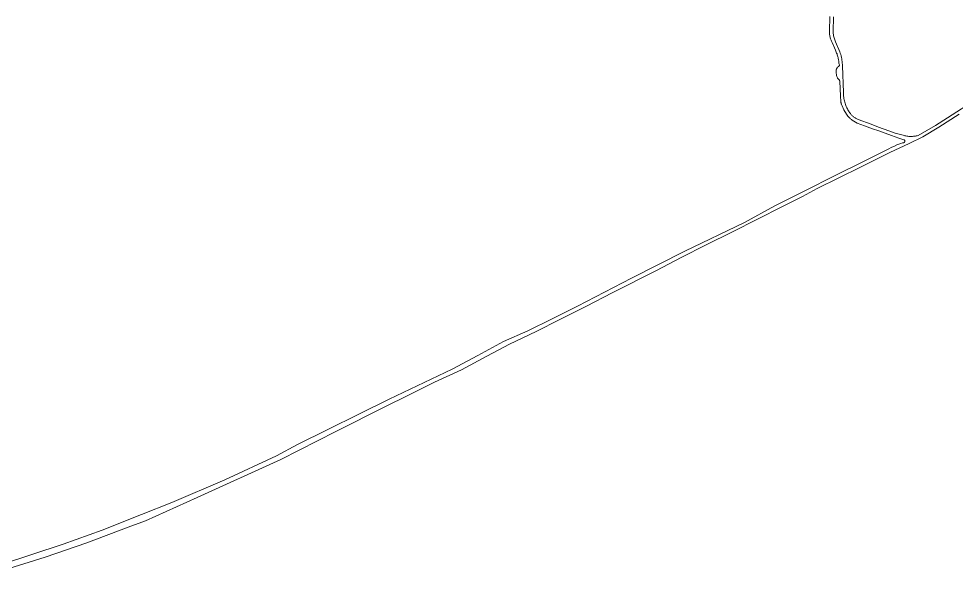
# Model space of a CAD drawing. Header units: metres. Extents: x 328903 to 333883, y 373406 to 381110.
# Drawn here: x 330194 to 331215, y 378928 to 379529 of the extents above; entities that cross this region are included whole.
import ezdxf

# ---------------------------------------------------------------- set-up
doc = ezdxf.new("R2010")
doc.units = ezdxf.units.M
doc.header["$MEASUREMENT"] = 0
doc.layers.add('Götur', color=7, linetype='Continuous')

msp = doc.modelspace()

# ---------------------------------------------------------------- linework, layer by layer
at = {"layer": 'Götur', "color": 8, "lineweight": 0, "ltscale": 8.779723, "true_color": 0x707070, "flags": 128}
msp.add_lwpolyline([(331077.131, 379531.09), (331076.5, 379515.13), (331076.52, 379514.214), (331076.57, 379513.299), (331076.652, 379512.386), (331076.764, 379511.477), (331076.906, 379510.572), (331077.079, 379509.672), (331077.281, 379508.778), (331077.514, 379507.892), (331077.776, 379507.014), (331078.068, 379506.145), (331078.389, 379505.286), (331078.738, 379504.439), (331079.115, 379503.604), (331079.521, 379502.782), (331082.186, 379496.965), (331083.138, 379494.63), (331084.432, 379491.388), (331084.806, 379490.404), (331085.147, 379489.409), (331085.455, 379488.402), (331085.73, 379487.386), (331085.971, 379486.362), (331086.178, 379485.33), (331086.35, 379484.291), (331086.689, 379481.985), (331086.969, 379480.268), (331087.183, 379479.319), (331087.385, 379478.37), (331087.433, 379477.99), (331087.428, 379477.945), (331087.422, 379477.901), (331087.414, 379477.856), (331087.405, 379477.812), (331087.394, 379477.768), (331087.382, 379477.725), (331087.368, 379477.681), (331087.353, 379477.639), (331087.336, 379477.597), (331087.318, 379477.556), (331087.298, 379477.515), (331087.277, 379477.475), (331087.255, 379477.435), (331087.231, 379477.397), (331087.206, 379477.359), (331087.18, 379477.322), (331087.153, 379477.286), (331087.124, 379477.251), (331087.094, 379477.217), (331087.063, 379477.185), (331087.031, 379477.153), (331086.998, 379477.122), (331086.964, 379477.092), (331086.929, 379477.064), (331086.893, 379477.037), (331086.856, 379477.011), (331086.818, 379476.986), (331086.779, 379476.963), (331086.739, 379476.941), (331086.699, 379476.92), (331086.658, 379476.901), (331086.596, 379476.872), (331086.535, 379476.84), (331086.475, 379476.807), (331086.416, 379476.771), (331086.358, 379476.734), (331086.301, 379476.694), (331086.247, 379476.652), (331086.193, 379476.609), (331086.141, 379476.564), (331086.091, 379476.517), (331086.042, 379476.468), (331085.995, 379476.418), (331085.95, 379476.366), (331085.906, 379476.312), (331085.876, 379476.274), (331085.843, 379476.237), (331085.81, 379476.201), (331085.775, 379476.166), (331085.608, 379475.999), (331085.447, 379475.826), (331085.292, 379475.648), (331085.143, 379475.464), (331085.001, 379475.276), (331084.777, 379474.959), (331084.563, 379474.634), (331084.361, 379474.303), (331084.329, 379474.246), (331084.298, 379474.188), (331084.27, 379474.129), (331084.243, 379474.069), (331084.218, 379474.009), (331084.195, 379473.947), (331084.175, 379473.885), (331084.156, 379473.822), (331084.139, 379473.759), (331084.085, 379473.527), (331084.039, 379473.293), (331084, 379473.058), (331083.969, 379472.822), (331083.945, 379472.585), (331083.929, 379472.347), (331083.921, 379472.109), (331083.919, 379471.871), (331083.926, 379471.632), (331083.942, 379471.246), (331084.052, 379469.505), (331084.189, 379468.152), (331084.362, 379467.002), (331084.62, 379465.869), (331084.857, 379465.12), (331085.192, 379464.419), (331085.507, 379463.929), (331085.975, 379463.303), (331086.38, 379462.888), (331086.825, 379462.515), (331086.886, 379462.468), (331086.945, 379462.42), (331087.003, 379462.369), (331087.059, 379462.317), (331087.113, 379462.262), (331087.165, 379462.206), (331087.215, 379462.148), (331087.264, 379462.088), (331087.31, 379462.027), (331087.354, 379461.964), (331087.396, 379461.9), (331087.436, 379461.835), (331087.474, 379461.768), (331087.509, 379461.7), (331087.542, 379461.63), (331087.573, 379461.56), (331087.601, 379461.489), (331087.627, 379461.417), (331087.65, 379461.344), (331087.671, 379461.27), (331087.689, 379461.195), (331087.705, 379461.12), (331087.718, 379461.045), (331087.736, 379460.657), (331088.582, 379444.388), (331088.696, 379443.23), (331088.777, 379442.07), (331088.824, 379440.907), (331088.815, 379440.421), (331088.824, 379439.934), (331088.85, 379439.449), (331088.893, 379438.964), (331088.952, 379438.482), (331089.029, 379438.002), (331089.122, 379437.524), (331089.232, 379437.051), (331089.359, 379436.581), (331089.502, 379436.117), (331089.661, 379435.657), (331089.836, 379435.203), (331090.423, 379433.758), (331092.417, 379429.557), (331095.17, 379424.658), (331096.547, 379422.774), (331097.066, 379422.161), (331097.606, 379421.567), (331098.166, 379420.991), (331098.744, 379420.434), (331099.341, 379419.897), (331099.956, 379419.38), (331100.588, 379418.885), (331101.237, 379418.411), (331102.978, 379417.182), (331106.881, 379414.993), (331110.863, 379413.467), (331114.737, 379412.215), (331117.632, 379411.101), (331120.685, 379409.852), (331123.584, 379408.747), (331130.247, 379406.655), (331144.065, 379401.527), (331152.261, 379398.527), (331156.313, 379397.196), (331157.981, 379396.675), (331158.01, 379396.672), (331158.038, 379396.667), (331158.067, 379396.662), (331158.096, 379396.656), (331158.124, 379396.648), (331158.152, 379396.64), (331158.18, 379396.631), (331158.207, 379396.621), (331158.234, 379396.61), (331158.26, 379396.597), (331158.287, 379396.584), (331158.312, 379396.57), (331158.337, 379396.556), (331158.362, 379396.54), (331158.386, 379396.523), (331158.409, 379396.506), (331158.432, 379396.488), (331158.454, 379396.469), (331158.476, 379396.449), (331158.497, 379396.429), (331158.517, 379396.408), (331158.536, 379396.386), (331158.555, 379396.363), (331158.573, 379396.34), (331158.59, 379396.316), (331158.606, 379396.292), (331158.621, 379396.267), (331158.635, 379396.242), (331158.649, 379396.216), (331158.661, 379396.19), (331158.673, 379396.163), (331158.684, 379396.136), (331158.693, 379396.108), (331158.702, 379396.08), (331158.71, 379396.052), (331158.717, 379396.024), (331158.723, 379395.995), (331158.727, 379395.966), (331158.731, 379395.938), (331158.734, 379395.909), (331158.736, 379395.879), (331158.737, 379395.85), (331158.736, 379395.821), (331158.711, 379394.859), (331158.678, 379394.792), (331158.642, 379394.727), (331158.603, 379394.662), (331158.563, 379394.599), (331158.52, 379394.537), (331158.476, 379394.477), (331158.429, 379394.418), (331158.38, 379394.361), (331158.33, 379394.306), (331158.277, 379394.252), (331158.223, 379394.2), (331158.167, 379394.15), (331158.109, 379394.102), (331158.05, 379394.056), (331157.989, 379394.013), (331157.926, 379393.971), (331157.863, 379393.931), (331157.798, 379393.894), (331157.731, 379393.859), (331157.664, 379393.826), (331157.595, 379393.795), (331157.526, 379393.767), (331157.455, 379393.742), (331157.384, 379393.718), (331157.312, 379393.697), (331157.239, 379393.679), (331156.109, 379393.415), (331154.284, 379392.761), (331150.091, 379391.219), (331146.535, 379389.67), (331144.624, 379388.722), (331140.628, 379386.738), (331114.987, 379373.919), (331082.229, 379357.649), (331050.608, 379341.49), (331017.062, 379324.904), (330984.124, 379306.768), (330919.126, 379275.582), (330860.958, 379245.993), (330802.324, 379215.644), (330774.689, 379201.819), (330748.293, 379188.716), (330721.718, 379177.309), (330693.885, 379161.821), (330665.784, 379147.171), (330597.22, 379114.51), (330497.428, 379064.863), (330474.393, 379052.484), (330418.109, 379026.468), (330360.684, 379001.954), (330327.296, 378988.754), (330284.553, 378971.618), (330242.145, 378956.408), (330174.907, 378934.197)], dxfattribs=at)
at = {"layer": 'Götur', "color": 8, "lineweight": 0, "ltscale": 3.31832, "true_color": 0x707070, "flags": 128}
for points in [[(331236.518, 379441.212), (331205.237, 379420.967), (331191.995, 379412.403), (331173.199, 379401.538), (331172.189, 379401.292), (331171.172, 379401.081), (331170.148, 379400.904), (331169.119, 379400.761), (331168.086, 379400.653), (331167.049, 379400.579), (331166.011, 379400.541), (331164.972, 379400.538), (331163.934, 379400.569), (331162.897, 379400.636), (331161.863, 379400.737), (331160.833, 379400.873), (331159.808, 379401.043), (331158.789, 379401.248), (331157.778, 379401.487), (331156.776, 379401.76), (331148.246, 379404.217), (331141.262, 379406.65), (331130.06, 379410.647), (331121.904, 379413.877), (331107.976, 379418.823), (331107.04, 379419.273), (331106.364, 379419.611), (331105.701, 379419.973), (331105.05, 379420.358), (331104.413, 379420.765), (331103.791, 379421.194), (331103.184, 379421.644), (331102.593, 379422.115), (331102.019, 379422.606), (331101.462, 379423.117), (331100.924, 379423.647), (331100.404, 379424.195), (331099.903, 379424.761), (331099.422, 379425.344), (331098.962, 379425.943), (331098.523, 379426.558), (331098.105, 379427.188), (331097.395, 379428.306), (331096.725, 379429.449), (331096.095, 379430.614), (331095.507, 379431.801), (331094.96, 379433.007), (331094.456, 379434.232), (331093.995, 379435.474), (331093.578, 379436.731), (331093.205, 379438.002), (331092.876, 379439.286), (331092.593, 379440.58), (331092.356, 379441.883), (331092.164, 379443.194), (331092.018, 379444.51), (331091.918, 379445.831), (331091.865, 379447.154), (331091.857, 379448.479), (331090.808, 379477.314), (331090.73, 379478.889), (331090.602, 379480.46), (331090.424, 379482.026), (331090.196, 379483.586), (331089.919, 379485.138), (331089.592, 379486.68), (331089.217, 379488.211), (331088.793, 379489.729), (331088.32, 379491.233), (331087.801, 379492.721), (331083.176, 379503.612), (331082.738, 379504.693), (331082.337, 379505.789), (331081.973, 379506.897), (331081.647, 379508.017), (331081.358, 379509.148), (331081.108, 379510.287), (331080.896, 379511.434), (331080.723, 379512.588), (331080.589, 379513.747), (331080.494, 379514.91), (331081.129, 379530.982)], [(330177.12, 378927.972), (330222.516, 378942.352), (330267.828, 378958.018), (330313.049, 378974.74), (330331.924, 378981.629), (330388.245, 379007.243), (330479.071, 379048.614), (330539.239, 379079.178), (330593.281, 379106.327), (330617.351, 379118.365), (330646.504, 379132.876), (330675.954, 379146.377), (330703.662, 379161.171), (330728.119, 379174.282), (330757.264, 379188.116), (330782.965, 379201.279), (330811.971, 379215.596), (330839.892, 379230.308), (330888.191, 379254.589), (330915.267, 379268.803), (330942.458, 379282.509), (330971.052, 379296.476), (330998.3, 379310.434), (331025.454, 379324.257), (331047.089, 379335.076), (331063.066, 379343.916), (331110.387, 379367.156), (331142.298, 379383.133), (331163.216, 379392.977), (331178.25, 379399.943), (331195.64, 379410.453), (331217.898, 379424.866)]]:
    msp.add_lwpolyline(points, dxfattribs=at)

doc.saveas('drawing.dxf')
